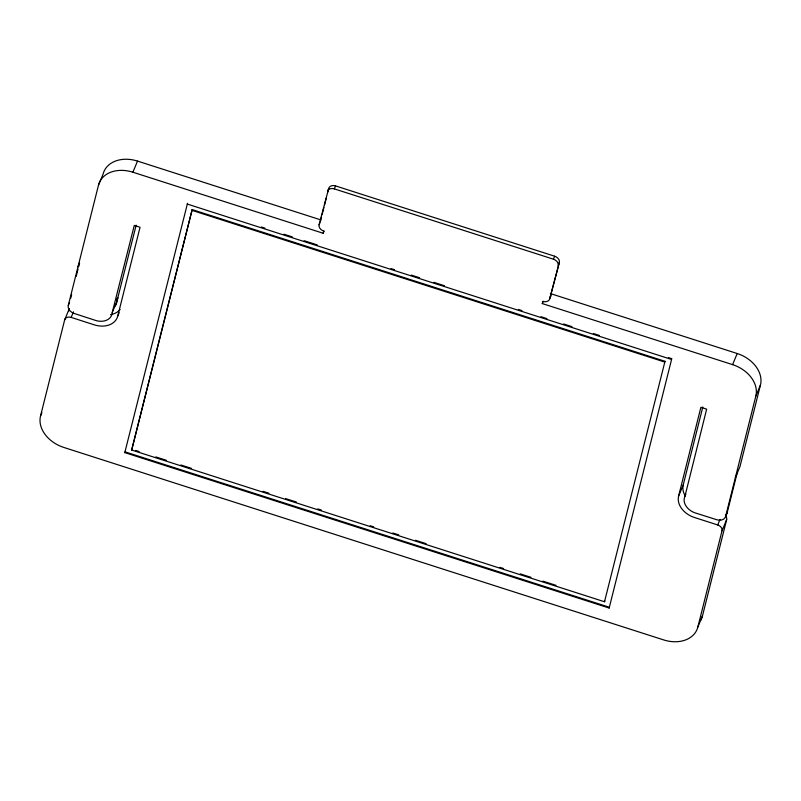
<?xml version="1.0" encoding="UTF-8"?>
<svg xmlns="http://www.w3.org/2000/svg" width="801" height="801" viewBox="0 0 801 801"><rect width="100%" height="100%" fill="white"/><g stroke="black" fill="none" stroke-linecap="round" stroke-linejoin="round"><path stroke-width="1.2" d="M736.89 474.012L727.168 512.71L725.626 516.415A7.79 5.847 22.6 0 1 716.795 519.739L696.57 513.341A14.578 10.934 22.6 0 1 684.915 496.41L706.652 409.161L700.885 407.319L678.597 496.099A20.646 15.489 22.6 0 0 694.417 517.476L717.716 524.955A5.617 4.215 22.6 0 1 722.021 530.773L697.841 627.063A30.158 22.618 22.6 0 1 663.669 639.919L63.79 447.429A30.358 22.778 22.6 0 1 40.531 415.989L64.671 319.849L69.297 308.725L68.696 311.128M136.16 225.191L116.866 301.446L112.23 312.56A14.578 10.934 22.6 0 1 94.448 320.05L74.173 313.451A7.69 5.767 22.6 0 1 68.275 305.481L98.493 185.151L103.119 174.037A30.358 22.778 22.6 0 1 137.522 161.091L320.76 219.885M70.738 298.142L71.649 294.508M76.205 276.335L78.037 269.066M78.638 266.643L79.559 263.008L78.007 266.713M64.671 319.849A5.717 4.285 22.6 0 1 71.149 317.406L94.358 324.856A20.646 15.489 22.6 0 0 117.757 316.055L140.045 227.274L134.278 225.421L112.23 312.56M124.796 452.615L125.106 451.874L609.461 607.298L609.16 608.039L124.796 452.615L187.524 203.294M131.674 450.032L192.17 209.582L665 361.301L604.505 601.751L131.674 450.032L192.17 209.582M98.493 185.151A30.358 22.778 22.6 0 1 132.896 172.215L323.183 233.271L323.734 231.048A6.068 4.556 22.6 0 1 319.088 224.761L328.68 188.505A6.068 4.556 22.6 0 1 335.559 185.912L554.672 256.22A6.068 4.556 22.6 0 1 559.328 262.518L549.736 298.773A6.068 4.556 22.6 0 1 542.858 301.366L542.297 303.579L732.585 364.635A30.358 22.778 22.6 0 1 755.844 396.084L725.626 516.415M320.32 221.797L321.511 217.041M322.112 214.658L323.904 207.529M324.505 205.146L326.287 198.017M327.789 192.07L328.68 188.505M549.736 298.773L559.328 262.518M609.16 608.039L671.578 359.459L187.214 204.035M678.597 496.099L683.223 484.975L702.807 406.988M700.595 620.495A30.158 22.618 22.6 0 0 702.467 615.939L726.647 519.659A5.617 4.215 22.6 0 0 725.816 516.245M550.407 293.577L737.21 353.521A30.358 22.778 22.6 0 1 760.469 384.961L739.974 466.603L735.338 477.716M68.275 305.481L69.437 302.698M71.149 317.406L73.472 311.849M132.896 172.215L137.522 161.091M40.531 415.989L41.922 412.645M117.757 316.055L119.149 312.71M319.088 224.761L319.909 222.788M327.449 191.469A6.068 4.556 22.6 0 1 334.327 188.876L335.559 185.912M323.183 233.271L324.105 231.048M558.097 265.481A6.068 4.556 22.6 0 0 553.441 259.194L554.672 256.22M542.297 303.579L543.218 301.356M665 361.301L664.69 362.042L191.87 210.323M604.505 601.751L604.815 601.01M732.585 364.635L737.21 353.521M684.915 496.41L685.846 494.187M755.844 396.084L760.469 384.961M717.716 524.955L720.029 519.398M722.021 530.773L726.647 519.659M697.841 627.063L702.467 615.939M334.327 188.876L553.441 259.194M261.306 226.963L264.881 228.115M283.914 234.222L292.245 236.896M304.15 240.711L317.236 244.916M391.028 268.585L394.593 269.737M411.253 275.083L419.584 277.757M433.872 282.342L444.575 285.777M518.367 309.446L521.932 310.598M540.975 316.705L546.923 318.618M563.584 323.964L571.914 326.638M593.341 333.506L599.288 335.419M668.314 357.566L671.889 358.718M135.559 450.432L139.134 451.584M155.805 456.93L166.528 460.375M180.816 464.96L191.539 468.395M262.998 491.323L268.946 493.236M285.627 498.592L296.34 502.027M317.777 508.905L321.351 510.057M370.182 525.726L373.757 526.868M392.81 532.985L398.768 534.898M415.449 540.244L426.162 543.689M500.004 567.378L503.579 568.53M520.25 573.876L530.973 577.321M542.878 581.136L555.984 585.341M120.13 309.446A20.646 15.489 22.6 0 1 110.518 314.683M116.636 298.883A14.578 10.934 22.6 0 1 115.214 306.022M117.817 297.622A13.967 10.473 22.6 0 1 117.357 299.934M684.975 495.459A20.646 15.489 22.6 0 1 683.223 484.975M727.168 512.71A7.79 5.847 22.6 0 1 726.056 514.703M550.968 295.809A6.068 4.556 22.6 0 1 550.107 297.361"/></g></svg>
